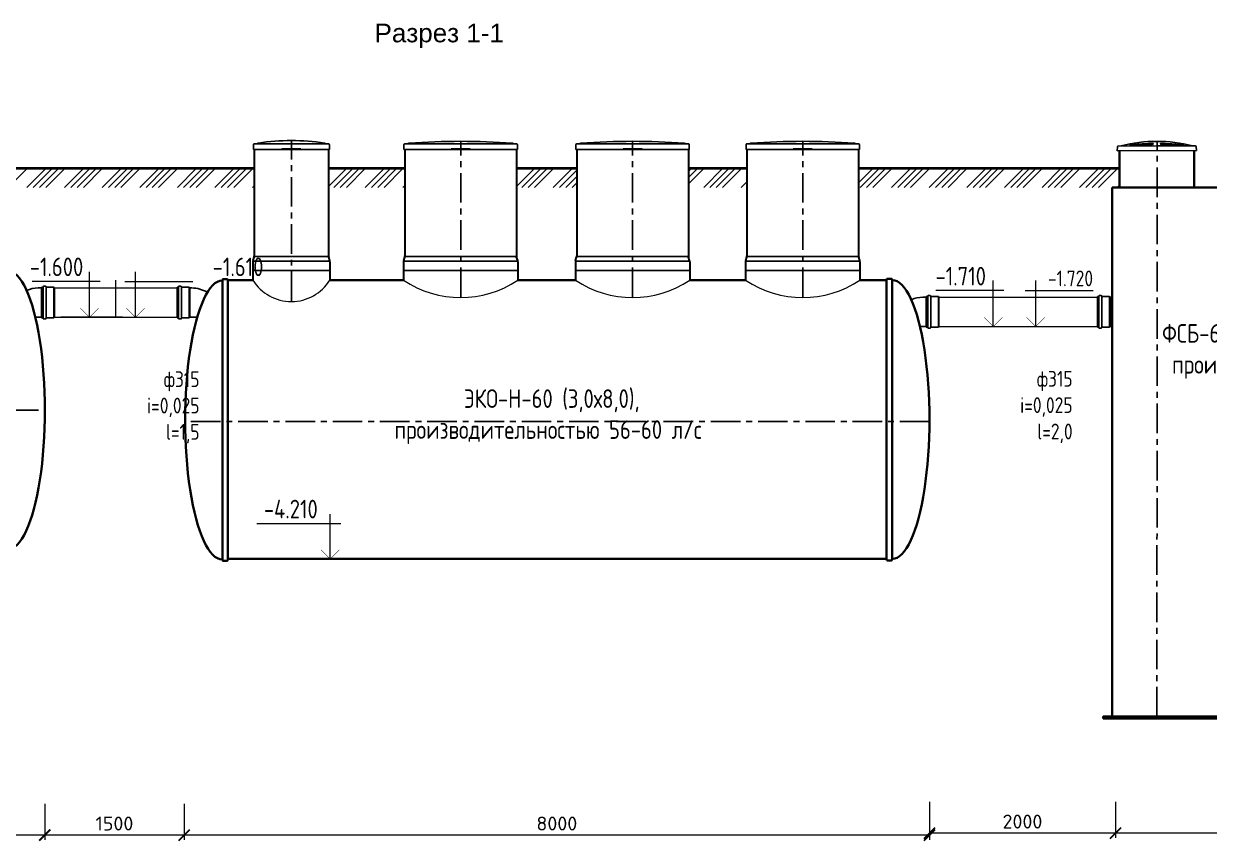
# Model space of a CAD drawing. Header units: millimetres. Extents: x 24859265 to 26550985, y 32092698 to 33532929.
# Drawn here: x 26256489 to 26269232, y 33054362 to 33063157 of the extents above; entities that cross this region are included whole.
import ezdxf

# ---------------------------------------------------------------- set-up
doc = ezdxf.new("R2010")
doc.units = ezdxf.units.MM
doc.linetypes.add('осевая', pattern=[50.8, 31.75, -6.35, 6.35, -6.35])
doc.layers.add('Mitat', color=1, linetype='Continuous')
doc.layers.add('Системный слой', color=7, linetype='Continuous')
doc.layers.add('эколайн', color=7, linetype='Continuous', lineweight=30)
doc.styles.add('ARTEM Arial', font='simplex.shx')
doc.styles.add('ARTEM GOST', font='GOST_0.TTF')
doc.styles.get("Standard").update_dxf_attribs({"font": 'arial.ttf'})
doc.dimstyles.new('ARTEM', dxfattribs={"dimtxt": 70, "dimasz": 50, "dimexe": 35, "dimexo": 15, "dimgap": 10, "dimtad": 1, "dimdec": 0, "dimtxsty": 'ARTEM Arial', "dimcen": 2.5, "dimclrd": 7, "dimclre": 7, "dimclrt": 7, "dimadec": 0, "dimazin": 0, "dimtfac": 1, "dimtdec": 0, "dimtmove": 0, "dimatfit": 3, "dimfxl": 1, "dimlwd": 15, "dimlwe": 15, "dimarcsym": 0})

# ---------------------------------------------------------------- blocks, each defined once
blk = doc.blocks.new('_ArchTick')
at = {"color": 0, "linetype": 'ByBlock', "const_width": 0.15}
blk.add_lwpolyline([(-0.5, -0.5), (0.5, 0.5)], dxfattribs=at)
blk = doc.blocks.new('*D172')
at = {"color": 7, "lineweight": 15, "transparency": 16777216}
for p, q in [((26248714, 33054763), (26248714, 33054378)), ((26256714, 33054751), (26256714, 33054378)), ((26256714, 33054428), (26248714, 33054428))]:
    blk.add_line(p, q, dxfattribs=at)
at = {"color": 7, "lineweight": 15, "transparency": 16777216, "xscale": 120, "yscale": 120, "zscale": 120, "rotation": 180}
blk.add_blockref('_ArchTick', (26248714, 33054428), dxfattribs=at)
at = {"color": 7, "lineweight": 15, "transparency": 16777216, "xscale": 120, "yscale": 120, "zscale": 120}
blk.add_blockref('_ArchTick', (26256714, 33054428), dxfattribs=at)
at = {"color": 7, "lineweight": 20, "transparency": 16777216, "insert": (26252714, 33054553), "char_height": 150, "attachment_point": 5, "style": 'ARTEM Arial'}
blk.add_mtext('8000', dxfattribs=at)
blk = doc.blocks.new('*D173')
at = {"color": 7, "lineweight": 15, "transparency": 16777216}
for p, q in [((26256714, 33054766), (26256714, 33054378)), ((26258214, 33054766), (26258214, 33054378)), ((26258214, 33054428), (26256714, 33054428))]:
    blk.add_line(p, q, dxfattribs=at)
at = {"color": 7, "lineweight": 15, "transparency": 16777216, "xscale": 120, "yscale": 120, "zscale": 120, "rotation": 180}
blk.add_blockref('_ArchTick', (26256714, 33054428), dxfattribs=at)
at = {"color": 7, "lineweight": 15, "transparency": 16777216, "xscale": 120, "yscale": 120, "zscale": 120}
blk.add_blockref('_ArchTick', (26258214, 33054428), dxfattribs=at)
at = {"color": 7, "lineweight": 20, "transparency": 16777216, "insert": (26257464, 33054553), "char_height": 150, "attachment_point": 5, "style": 'ARTEM Arial'}
blk.add_mtext('1500', dxfattribs=at)
blk = doc.blocks.new('*D174')
at = {"color": 7, "lineweight": 15, "transparency": 16777216}
for p, q in [((26268224, 33054786), (26268224, 33054399)), ((26271224, 33054786), (26271224, 33054399)), ((26271224, 33054449), (26268224, 33054449))]:
    blk.add_line(p, q, dxfattribs=at)
at = {"color": 7, "lineweight": 15, "transparency": 16777216, "xscale": 120, "yscale": 120, "zscale": 120, "rotation": 180}
blk.add_blockref('_ArchTick', (26268224, 33054449), dxfattribs=at)
at = {"color": 7, "lineweight": 15, "transparency": 16777216, "xscale": 120, "yscale": 120, "zscale": 120}
blk.add_blockref('_ArchTick', (26271224, 33054449), dxfattribs=at)
at = {"color": 7, "lineweight": 20, "transparency": 16777216, "insert": (26269724, 33054574), "char_height": 150, "attachment_point": 5, "style": 'ARTEM Arial'}
blk.add_mtext('3200', dxfattribs=at)
blk = doc.blocks.new('*D175')
at = {"color": 7, "lineweight": 15, "transparency": 16777216}
for p, q in [((26266224, 33054786), (26266224, 33054399)), ((26268224, 33054786), (26268224, 33054399)), ((26268224, 33054449), (26266224, 33054449))]:
    blk.add_line(p, q, dxfattribs=at)
at = {"color": 7, "lineweight": 15, "transparency": 16777216, "xscale": 120, "yscale": 120, "zscale": 120, "rotation": 180}
blk.add_blockref('_ArchTick', (26266224, 33054449), dxfattribs=at)
at = {"color": 7, "lineweight": 15, "transparency": 16777216, "xscale": 120, "yscale": 120, "zscale": 120}
blk.add_blockref('_ArchTick', (26268224, 33054449), dxfattribs=at)
at = {"color": 7, "lineweight": 20, "transparency": 16777216, "insert": (26267224, 33054574), "char_height": 150, "attachment_point": 5, "style": 'ARTEM Arial'}
blk.add_mtext('2000', dxfattribs=at)
blk = doc.blocks.new('*D193')
at = {"color": 7, "lineweight": 15, "transparency": 16777216}
for p, q in [((26258214, 33054751), (26258214, 33054378)), ((26266224, 33054771), (26266224, 33054378)), ((26266224, 33054428), (26258214, 33054428))]:
    blk.add_line(p, q, dxfattribs=at)
at = {"color": 7, "lineweight": 15, "transparency": 16777216, "xscale": 120, "yscale": 120, "zscale": 120, "rotation": 180}
blk.add_blockref('_ArchTick', (26258214, 33054428), dxfattribs=at)
at = {"color": 7, "lineweight": 15, "transparency": 16777216, "xscale": 120, "yscale": 120, "zscale": 120}
blk.add_blockref('_ArchTick', (26266224, 33054428), dxfattribs=at)
at = {"color": 7, "lineweight": 20, "transparency": 16777216, "insert": (26262219, 33054553), "char_height": 150, "attachment_point": 5, "style": 'ARTEM Arial'}
blk.add_mtext('8000', dxfattribs=at)

msp = doc.modelspace()

# ---------------------------------------------------------------- linework, layer by layer
at = {"color": 1, "linetype": 'осевая', "lineweight": 25, "ltscale": 10}
for p, q in [((26259366.1522, 33060173.7601), (26259366.1522, 33061900.3533)), ((26261185.4888, 33060216.7393), (26261185.4888, 33061891.4926)), ((26263033.2934, 33060216.7393), (26263033.2934, 33061891.4926)), ((26264862.1092, 33060216.7393), (26264862.1092, 33061891.4926)), ((26268669.769, 33055704.4499), (26268670.9859, 33061891.3608)), ((26248711.5932, 33058999.0932), (26256711.5932, 33058999.0932)), ((26266223.7241, 33058879.0948), (26258223.7241, 33058879.0948))]:
    msp.add_line(p, q, dxfattribs=at)
at = {"lineweight": 30}
for p, q in [((26258966.1522, 33061804.4496), (26258966.1522, 33060664.1998)), ((26259766.1522, 33061804.4496), (26259766.1522, 33060664.1998)), ((26260585.4888, 33061804.4496), (26260585.4888, 33060664.1998)), ((26261785.4888, 33061804.4496), (26261785.4888, 33060655.339)), ((26262433.2934, 33061804.4496), (26262433.2934, 33060664.1998)), ((26263633.2934, 33061804.4496), (26263633.2934, 33060664.1998)), ((26264262.1092, 33061804.4496), (26264262.1092, 33060664.1998)), ((26265462.1092, 33061804.4496), (26265462.1092, 33060664.1998)), ((26258952.1522, 33060595.6032), (26258952.1522, 33060399.0932)), ((26258953.4803, 33060608.1104), (26258964.8241, 33060645.2727)), ((26259778.8241, 33060608.1104), (26259767.4803, 33060645.2727)), ((26259780.1522, 33060595.6032), (26259780.1522, 33060399.0932)), ((26260571.4888, 33060595.6032), (26260571.4888, 33060399.0932)), ((26260572.8169, 33060608.1104), (26260584.1608, 33060645.2727)), ((26261798.1608, 33060608.1104), (26261786.8169, 33060645.2727)), ((26261799.4888, 33060595.6032), (26261799.4888, 33060399.0932)), ((26262419.2934, 33060595.6032), (26262419.2934, 33060399.0932)), ((26262420.6215, 33060608.1104), (26262431.9654, 33060645.2727)), ((26263645.9654, 33060608.1104), (26263634.6215, 33060645.2727)), ((26263647.2934, 33060595.6032), (26263647.2934, 33060399.0932)), ((26264248.1092, 33060595.6032), (26264248.1092, 33060399.0932)), ((26264249.4373, 33060608.1104), (26264260.7812, 33060645.2727)), ((26265474.7812, 33060608.1104), (26265463.4373, 33060645.2727)), ((26265476.1092, 33060595.6032), (26265476.1092, 33060399.0932))]:
    msp.add_line(p, q, dxfattribs=at)
at = {"lineweight": 35}
for p, q in [((26268267.1087, 33061395.0649), (26268267.1086, 33061790.9083)), ((26269068.026, 33061395.598), (26269068.026, 33061790.9083)), ((26271188.5161, 33061395.613), (26268187.8089, 33061395.05)), ((26268187.8089, 33061395.05), (26268188.9764, 33055704.4496)), ((26268887.8382, 33055704.4645), (26270387.8382, 33055704.4645))]:
    msp.add_line(p, q, dxfattribs=at)
at = {"lineweight": 40}
for p, q in [((26258966.1522, 33061599.0932), (26255952.2376, 33061599.0932)), ((26259766.1522, 33061601.3137), (26260585.4888, 33061601.3137)), ((26261785.4894, 33061601.7021), (26262433.294, 33061601.7021)), ((26263633.2939, 33061602.0574), (26264262.1091, 33061602.1784)), ((26265462.1096, 33061602.4091), (26268267.1067, 33061602.9486))]:
    msp.add_line(p, q, dxfattribs=at)
at = {"lineweight": 20}
for p, q in [((26256321.5274, 33061395.613), (26256525.0076, 33061599.0932)), ((26256523.5829, 33061395.613), (26256727.0631, 33061599.0932)), ((26256590.9348, 33061395.613), (26256794.4151, 33061599.0932)), ((26256658.2868, 33061395.613), (26256861.767, 33061599.0932)), ((26256725.6389, 33061395.613), (26256929.1191, 33061599.0932)), ((26256927.6944, 33061395.613), (26257131.1746, 33061599.0932)), ((26256995.0464, 33061395.613), (26257198.5266, 33061599.0932)), ((26257062.3983, 33061395.613), (26257265.8785, 33061599.0932)), ((26257129.7504, 33061395.613), (26257333.2306, 33061599.0932)), ((26257331.8059, 33061395.613), (26257535.2862, 33061599.0932)), ((26257399.1579, 33061395.613), (26257602.6381, 33061599.0932)), ((26257466.5098, 33061395.613), (26257669.9901, 33061599.0932)), ((26257533.8619, 33061395.613), (26257737.3422, 33061599.0932)), ((26257735.9175, 33061395.613), (26257939.3977, 33061599.0932)), ((26257803.2694, 33061395.613), (26258006.7496, 33061599.0932)), ((26257870.6214, 33061395.613), (26258074.1016, 33061599.0932)), ((26257937.9735, 33061395.613), (26258141.4537, 33061599.0932)), ((26258140.029, 33061395.613), (26258343.5092, 33061599.0932)), ((26258207.3809, 33061395.613), (26258410.8612, 33061599.0932)), ((26258274.7329, 33061395.613), (26258478.2131, 33061599.0932)), ((26258342.085, 33061395.613), (26258545.5652, 33061599.0932)), ((26258544.1405, 33061395.613), (26258747.6207, 33061599.0932)), ((26258611.4925, 33061395.613), (26258814.9727, 33061599.0932)), ((26258678.8444, 33061395.613), (26258882.3246, 33061599.0932)), ((26258746.1965, 33061395.613), (26258949.6767, 33061599.0932)), ((26259766.1522, 33061405.2901), (26259962.1759, 33061601.3137)), ((26259823.827, 33061395.613), (26260029.5278, 33061601.3137)), ((26259891.179, 33061395.613), (26260096.8798, 33061601.3137)), ((26259958.5311, 33061395.613), (26260164.2319, 33061601.3137)), ((26260160.5866, 33061395.613), (26260366.2874, 33061601.3137)), ((26260227.9386, 33061395.613), (26260433.6394, 33061601.3137)), ((26260295.2905, 33061395.613), (26260500.9913, 33061601.3137)), ((26260362.6426, 33061395.613), (26260568.3434, 33061601.3137)), ((26261785.4888, 33061404.0691), (26261983.1219, 33061601.7021)), ((26261844.3847, 33061395.613), (26262050.4738, 33061601.7021)), ((26261911.7366, 33061395.613), (26262117.8258, 33061601.7021)), ((26261979.0887, 33061395.613), (26262185.1779, 33061601.7021)), ((26262181.1442, 33061395.613), (26262387.2334, 33061601.7021)), ((26263633.2935, 33061433.3717), (26263802.0118, 33061602.0899)), ((26263633.2937, 33061500.7239), (26263734.6467, 33061602.0769)), ((26263633.2938, 33061568.076), (26263667.2818, 33061602.064)), ((26263797.5903, 33061395.613), (26264004.1061, 33061602.1287)), ((26263864.9423, 33061395.613), (26264071.4711, 33061602.1417)), ((26263932.2942, 33061395.613), (26264138.836, 33061602.1547)), ((26263999.6463, 33061395.613), (26264206.201, 33061602.1676)), ((26265462.1092, 33061443.6857), (26265620.8326, 33061602.4091)), ((26265480.8403, 33061395.0649), (26265688.1846, 33061602.4091)), ((26265548.1923, 33061395.0649), (26265755.5365, 33061602.4091)), ((26265615.5444, 33061395.0649), (26265822.8886, 33061602.4091)), ((26265817.5999, 33061395.0649), (26266024.9442, 33061602.4091)), ((26265884.9519, 33061395.0649), (26266092.2961, 33061602.4091)), ((26265952.3038, 33061395.0649), (26266159.6481, 33061602.4091)), ((26266019.6559, 33061395.0649), (26266227.0002, 33061602.4091)), ((26266221.7114, 33061395.0649), (26266429.0557, 33061602.4091)), ((26266289.0634, 33061395.0649), (26266496.4076, 33061602.4091)), ((26266356.4153, 33061395.0649), (26266563.7596, 33061602.4091)), ((26266423.7674, 33061395.0649), (26266631.1117, 33061602.4091)), ((26266625.823, 33061395.0649), (26266833.1672, 33061602.4091)), ((26266693.1749, 33061395.0649), (26266900.5192, 33061602.4091)), ((26266760.5269, 33061395.0649), (26266967.8711, 33061602.4091)), ((26266827.879, 33061395.0649), (26267035.2232, 33061602.4091)), ((26267029.9345, 33061395.0649), (26267237.2787, 33061602.4091)), ((26267097.2864, 33061395.0649), (26267304.6307, 33061602.4091)), ((26267164.6384, 33061395.0649), (26267371.9826, 33061602.4091)), ((26267231.9905, 33061395.0649), (26267439.3347, 33061602.4091)), ((26267434.046, 33061395.0649), (26267641.3903, 33061602.4091)), ((26267501.398, 33061395.0649), (26267708.7422, 33061602.4091)), ((26267568.7499, 33061395.0649), (26267776.0942, 33061602.4091)), ((26267636.102, 33061395.0649), (26267843.4463, 33061602.4091)), ((26267838.1575, 33061395.0649), (26268045.5018, 33061602.4091)), ((26267905.5095, 33061395.0649), (26268112.8537, 33061602.4091)), ((26267972.8614, 33061395.0649), (26268180.2057, 33061602.4091)), ((26268040.2135, 33061395.0649), (26268247.5578, 33061602.4091)), ((26262248.4962, 33061395.613), (26262433.2934, 33061580.4102)), ((26262315.8481, 33061395.613), (26262433.2934, 33061513.0582)), ((26258948.252, 33061395.613), (26258966.1522, 33061413.5131)), ((26260564.6981, 33061395.613), (26260585.4888, 33061416.4036)), ((26262383.2002, 33061395.613), (26262433.2934, 33061445.7061)), ((26264201.7019, 33061395.613), (26264262.1092, 33061456.0203)), ((26268242.2691, 33061395.0649), (26268267.1087, 33061419.9045)), ((26257477.2564, 33059999.0932), (26257477.2564, 33060399.0932)), ((26256817.9227, 33060314.0932), (26258136.59, 33060314.0932)), ((26266326.7203, 33060214.0932), (26268029.1056, 33060214.0932)), ((26256817.9227, 33059999.0932), (26258136.59, 33059999.0932)), ((26266326.7203, 33059899.0932), (26268029.1056, 33059899.0932)), ((26258683.7241, 33057393.7368), (26258683.7241, 33059243.7368))]:
    msp.add_line(p, q, dxfattribs=at)
at = {"lineweight": 25}
for p, q in [((26258952.485, 33060601.3574), (26259779.8194, 33060601.3574)), ((26258965.8194, 33060652.0256), (26259766.485, 33060652.0256)), ((26260571.8216, 33060601.3574), (26261799.156, 33060601.3574)), ((26260585.156, 33060652.0256), (26261785.8216, 33060652.0256)), ((26262419.6263, 33060601.3574), (26263646.9606, 33060601.3574)), ((26262432.9606, 33060652.0256), (26263633.6263, 33060652.0256)), ((26265475.7764, 33060601.3574), (26264248.442, 33060601.3574)), ((26265462.442, 33060652.0256), (26264261.7764, 33060652.0256)), ((26258952.1522, 33060502.6032), (26259780.1522, 33060502.6032)), ((26260571.4888, 33060502.6032), (26261799.4888, 33060502.6032)), ((26262419.2934, 33060502.6032), (26263647.2934, 33060502.6032)), ((26265476.1092, 33060502.6032), (26264248.1092, 33060502.6032))]:
    msp.add_line(p, q, dxfattribs=at)
at = {"color": 7, "lineweight": 25}
for p, q in [((26256696.4771, 33059989.7932), (26256696.4771, 33060323.3932)), ((26256705.1771, 33060332.0932), (26256720.4771, 33060332.0932)), ((26256729.1771, 33059989.7932), (26256729.1771, 33060323.3932)), ((26258151.59, 33059989.7932), (26258151.59, 33060323.3932)), ((26258160.29, 33060332.0932), (26258175.59, 33060332.0932)), ((26258184.29, 33059989.7932), (26258184.29, 33060323.3932)), ((26256681.4771, 33060314.0932), (26256645.2721, 33060314.0932)), ((26256681.4771, 33060321.7932), (26256681.4771, 33059991.3932)), ((26256681.4771, 33060321.7932), (26256696.4771, 33060321.7932)), ((26256729.1771, 33060321.7932), (26256813.4771, 33060321.7932)), ((26256817.9227, 33060314.0932), (26256813.4771, 33060321.7932)), ((26258136.59, 33060321.7932), (26258136.59, 33059991.3932)), ((26258136.59, 33060321.7932), (26258151.59, 33060321.7932)), ((26258184.29, 33060321.7932), (26258268.59, 33060321.7932)), ((26258273.0356, 33060314.0932), (26258268.59, 33060321.7932)), ((26258273.0356, 33060314.0932), (26258295.5356, 33060314.0932)), ((26266190.2747, 33060214.0932), (26266154.0697, 33060214.0932)), ((26266190.2747, 33060221.7932), (26266190.2747, 33059891.3932)), ((26266190.2747, 33060221.7932), (26266205.2747, 33060221.7932)), ((26266205.2747, 33059889.7932), (26266205.2747, 33060223.3932)), ((26266213.9747, 33060232.0932), (26266229.2747, 33060232.0932)), ((26266237.9747, 33059889.7932), (26266237.9747, 33060223.3932)), ((26266237.9747, 33060221.7932), (26266322.2747, 33060221.7932)), ((26266326.7203, 33060214.0932), (26266322.2747, 33060221.7932)), ((26268029.1056, 33060221.7817), (26268029.1056, 33059891.3817)), ((26268029.1056, 33060221.7817), (26268044.1056, 33060221.7817)), ((26268044.1056, 33059889.7817), (26268044.1056, 33060223.3817)), ((26268052.8056, 33060232.0817), (26268068.1056, 33060232.0817)), ((26268076.8056, 33059889.7817), (26268076.8056, 33060223.3817)), ((26268076.8056, 33060221.7817), (26268161.1056, 33060221.7817)), ((26268165.5512, 33060214.0817), (26268161.1056, 33060221.7817)), ((26268165.5512, 33060214.0817), (26268188.0512, 33060214.0817)), ((26256681.4771, 33059999.0932), (26256613.6652, 33059999.0932)), ((26256681.4771, 33059991.3932), (26256696.4771, 33059991.3932)), ((26256705.1771, 33059981.0932), (26256720.4771, 33059981.0932)), ((26256729.1771, 33059991.3932), (26256813.4771, 33059991.3932)), ((26256817.9227, 33059999.0932), (26256813.4771, 33059991.3932)), ((26258136.59, 33059991.3932), (26258151.59, 33059991.3932)), ((26258160.29, 33059981.0932), (26258175.59, 33059981.0932)), ((26258184.29, 33059991.3932), (26258268.59, 33059991.3932)), ((26258273.0356, 33059999.0932), (26258268.59, 33059991.3932)), ((26258273.0356, 33059999.0932), (26258351.4368, 33059999.0932)), ((26266190.2747, 33059899.0932), (26266122.4629, 33059899.0932)), ((26266190.2747, 33059891.3932), (26266205.2747, 33059891.3932)), ((26266213.9747, 33059881.0932), (26266229.2747, 33059881.0932)), ((26266237.9747, 33059891.3932), (26266322.2747, 33059891.3932)), ((26266326.7203, 33059899.0932), (26266322.2747, 33059891.3932)), ((26268029.1056, 33059891.3817), (26268044.1056, 33059891.3817)), ((26268052.8056, 33059881.0817), (26268068.1056, 33059881.0817)), ((26268076.8056, 33059891.3817), (26268161.1056, 33059891.3817)), ((26268165.5512, 33059899.0817), (26268161.1056, 33059891.3817)), ((26268165.5512, 33059899.0817), (26268187.1715, 33059899.0817))]:
    msp.add_line(p, q, dxfattribs=at)
at = {"lineweight": 35}
for points in [[(26258633.7241, 33060408.7384, 0.4142135624), (26258623.7241, 33060398.7384), (26258623.7241, 33060393.7368)], [(26258683.7241, 33060393.7384), (26258683.7241, 33060398.7384, 0.4142135624), (26258673.7241, 33060408.7384), (26258633.7241, 33060408.7384)], [(26265763.7163, 33060399.0948), (26265763.7163, 33060404.0948, -0.4142135624), (26265773.7163, 33060414.0948), (26265813.7163, 33060414.0948)], [(26265813.7163, 33060414.0948, -0.4142135624), (26265823.7163, 33060404.0948), (26265823.7163, 33060399.0932)], [(26258633.7241, 33057378.7351, -0.4142135624), (26258623.7241, 33057388.7351), (26258623.7241, 33057393.7368)], [(26258683.7241, 33057393.7351), (26258683.7241, 33057388.7351, -0.4142135624), (26258673.7241, 33057378.7351), (26258633.7241, 33057378.7351)], [(26265763.7163, 33057399.0915), (26265763.7163, 33057394.0915, 0.4142135624), (26265773.7163, 33057384.0915), (26265813.7163, 33057384.0915)], [(26265813.7163, 33057384.0915, 0.4142135624), (26265823.7163, 33057394.0915), (26265823.7163, 33057399.0932)]]:
    msp.add_lwpolyline(points, format="xyb", dxfattribs=at)
for points in [[(26258623.7241, 33057393.7368), (26258623.7241, 33060393.7368)], [(26258952.1522, 33060399.0932), (26258683.7178, 33060399.0932)], [(26258683.7241, 33060393.7368), (26258683.7241, 33057393.7368)], [(26260571.4888, 33060399.0932), (26259780.1522, 33060399.0932)], [(26262419.2934, 33060399.0932), (26261799.4888, 33060399.0932)], [(26264248.1092, 33060399.0932), (26263647.2934, 33060399.0932)], [(26265763.7163, 33060399.0932), (26265476.1092, 33060399.0932)], [(26265763.7163, 33060399.0932), (26265763.7163, 33057399.0932)], [(26265823.7163, 33057399.0932), (26265823.7163, 33060399.0932)], [(26258683.7241, 33057399.0932), (26265763.7163, 33057399.0932)]]:
    msp.add_lwpolyline(points, dxfattribs=at)
msp.add_lwpolyline([(26268093.0995, 33055684.4645), (26271284.0682, 33055684.4645), (26271284.0682, 33055704.4518), (26268093.0995, 33055704.4495)], close=True, dxfattribs=at)
at = {"color": 7, "lineweight": 25}
for centre, radius, start, end in [((26258988.1499, 33061877.6493), 14.8378, 270.00090244, 300.58038667), ((26259017.3495, 33061839.8957), 33.0566, 102.60850985, 130.91712828), ((26259366.1522, 33059638.7816), 2261.5718, 80.94277587, 99.05722413), ((26259714.9549, 33061839.8957), 33.0566, 49.08287172, 77.39149015), ((26259744.1545, 33061877.6493), 14.8378, 239.41961333, 269.99909756), ((26260607.4865, 33061877.6493), 14.8378, 270.00090244, 300.58038667), ((26260636.6862, 33061839.8957), 33.0566, 102.60850985, 130.91712828), ((26261185.4888, 33053888.0741), 8003.4184, 86.01630263, 93.98369737), ((26261734.2915, 33061839.8957), 33.0566, 49.08287172, 77.39149015), ((26261763.4912, 33061877.6493), 14.8378, 239.41961333, 269.99909756), ((26262455.2911, 33061877.6493), 14.8378, 270.00090244, 300.58038667), ((26262484.4908, 33061839.8957), 33.0566, 102.60850985, 130.91712828), ((26263033.2934, 33053888.0741), 8003.4184, 86.01630263, 93.98369737), ((26263582.0961, 33061839.8957), 33.0566, 49.08287172, 77.39149015), ((26263611.2958, 33061877.6493), 14.8378, 239.41961333, 269.99909756), ((26264284.1069, 33061877.6493), 14.8378, 270.00090244, 300.58038667), ((26264313.3066, 33061839.8957), 33.0566, 102.60850985, 130.91712828), ((26264862.1092, 33053888.0741), 8003.4184, 86.01630263, 93.98369737), ((26265410.9119, 33061839.8957), 33.0566, 49.08287172, 77.39149015), ((26265440.1115, 33061877.6493), 14.8378, 239.41961333, 269.99909756), ((26256705.1771, 33060323.3932), 8.7, 90, 180), ((26256720.4771, 33060323.3932), 8.7, 0, 90), ((26258160.29, 33060323.3932), 8.7, 90, 180), ((26258175.59, 33060323.3932), 8.7, 0, 90), ((26256645.2721, 33059999.0932), 315, 90, 113.50776372), ((26258295.5356, 33059999.0932), 315, 58.55217909, 90), ((26266154.0697, 33059899.0932), 315, 90, 113.50776372), ((26266213.9747, 33060223.3932), 8.7, 90, 180), ((26266229.2747, 33060223.3932), 8.7, 0, 90), ((26268052.8056, 33060223.3817), 8.7, 90, 180), ((26268068.1056, 33060223.3817), 8.7, 0, 90), ((26256705.1771, 33059989.7932), 8.7, 180, 270), ((26256720.4771, 33059989.7932), 8.7, 270, 0), ((26258160.29, 33059989.7932), 8.7, 180, 270), ((26258175.59, 33059989.7932), 8.7, 270, 0), ((26266213.9747, 33059889.7932), 8.7, 180, 270), ((26266229.2747, 33059889.7932), 8.7, 270, 0), ((26268052.8056, 33059889.7817), 8.7, 180, 270), ((26268068.1056, 33059889.7817), 8.7, 270, 0)]:
    msp.add_arc(centre, radius, start, end, dxfattribs=at)
at = {"lineweight": 30}
for centre, start, end in [((26259022.1522, 33060594.5397), 168.82142952, 180), ((26258896.1522, 33060658.8434), 348.82142952, 0), ((26259836.1522, 33060658.8434), 180, 191.17857048), ((26259710.1522, 33060594.5397), 0, 11.17857048), ((26260641.4888, 33060594.5397), 168.82142952, 180), ((26260515.4888, 33060658.8434), 348.82142952, 0), ((26261855.4888, 33060658.8434), 180, 191.17857048), ((26261729.4888, 33060594.5397), 0, 11.17857048), ((26262489.2934, 33060594.5397), 168.82142952, 180), ((26262363.2934, 33060658.8434), 348.82142952, 0), ((26263703.2934, 33060658.8434), 180, 191.17857048), ((26263577.2934, 33060594.5397), 0, 11.17857048), ((26264318.1092, 33060594.5397), 168.82142952, 180), ((26264192.1092, 33060658.8434), 348.82142952, 0), ((26265532.1092, 33060658.8434), 180, 191.17857048), ((26265406.1092, 33060594.5397), 0, 11.17857048)]:
    msp.add_arc(centre, 70, start, end, dxfattribs=at)
at = {"lineweight": 20}
for centre, radius, start, end in [((26259366.1522, 33060655.2349), 486.8312, 211.74507398, 328.25492602), ((26261185.4888, 33061309.4347), 1098.0518, 236.00143224, 303.99856776), ((26263033.2934, 33061309.4347), 1098.0518, 236.00143224, 303.99856776), ((26264862.1092, 33061309.4347), 1098.0518, 236.00143224, 303.99856776)]:
    msp.add_arc(centre, radius, start, end, dxfattribs=at)
at = {"lineweight": 35}
for centre, ratio, start_param, end_param in [((26256313.8447, 33058999.0932), 0.2681676507, 3.1415926536, 6.2831853072), ((26258623.7241, 33058893.7368), 0.2669997379, 0, 3.1415926536), ((26265823.7163, 33058899.0932), 0.2672070516, 3.1415926536, 6.2831853072)]:
    msp.add_ellipse(centre, major_axis=(0, 1500), ratio=ratio, start_param=start_param, end_param=end_param, dxfattribs=at)
at = {"layer": 'Mitat', "color": 7, "lineweight": 25}
for p, q in [((26256813.4771, 33060321.7932), (26256813.4771, 33059991.3932)), ((26256817.9227, 33060314.0932), (26256817.9227, 33059999.0932)), ((26258268.59, 33060321.7932), (26258268.59, 33059991.3932)), ((26258273.0356, 33060314.0932), (26258273.0356, 33059999.0932)), ((26266322.2747, 33060221.7932), (26266322.2747, 33059891.3932)), ((26266326.7203, 33060214.0932), (26266326.7203, 33059899.0932)), ((26268161.1056, 33060221.7817), (26268161.1056, 33059891.3817)), ((26268165.5512, 33060214.0817), (26268165.5512, 33059899.0817))]:
    msp.add_line(p, q, dxfattribs=at)
at = {"layer": 'Системный слой', "color": 7, "lineweight": 25}
for p, q in [((26258956.8047, 33061853.9089), (26258956.8047, 33061804.4496)), ((26259766.597, 33061862.8115), (26258965.7073, 33061862.8115)), ((26259775.4997, 33061853.9089), (26259775.4997, 33061804.4496)), ((26260576.1413, 33061853.9089), (26260576.1413, 33061804.4496)), ((26261785.9337, 33061862.8115), (26260585.044, 33061862.8115)), ((26261794.8364, 33061853.9089), (26261794.8364, 33061804.4496)), ((26262423.9459, 33061853.9089), (26262423.9459, 33061804.4496)), ((26263633.7383, 33061862.8115), (26262432.8486, 33061862.8115)), ((26263642.641, 33061853.9089), (26263642.641, 33061804.4496)), ((26264252.7617, 33061853.9089), (26264252.7617, 33061804.4496)), ((26264261.6644, 33061862.8115), (26265462.5541, 33061862.8115)), ((26265471.4567, 33061853.9089), (26265471.4567, 33061804.4496)), ((26259264.5363, 33061804.4496), (26258956.8047, 33061804.4496)), ((26259264.5363, 33061812.3631), (26259264.5363, 33061804.4496)), ((26259268.8108, 33061812.3631), (26259264.5363, 33061812.3631)), ((26259268.8108, 33061804.4496), (26259264.5363, 33061804.4496)), ((26259775.4997, 33061804.4496), (26259267.7681, 33061804.4496)), ((26259268.8108, 33061812.3631), (26259268.8108, 33061804.4496)), ((26259293.5038, 33061812.3631), (26259268.8108, 33061812.3631)), ((26259293.5038, 33061804.4496), (26259268.8108, 33061804.4496)), ((26259356.2603, 33061812.3631), (26259293.5038, 33061812.3631)), ((26259356.2603, 33061804.4496), (26259293.5038, 33061804.4496)), ((26259356.2603, 33061812.3631), (26259356.2603, 33061804.4496)), ((26259376.0441, 33061804.4496), (26259356.2603, 33061804.4496)), ((26259376.0441, 33061812.3631), (26259376.0441, 33061804.4496)), ((26259438.8006, 33061812.3631), (26259376.0441, 33061812.3631)), ((26259438.8006, 33061804.4496), (26259376.0441, 33061804.4496)), ((26259463.4936, 33061812.3631), (26259438.8006, 33061812.3631)), ((26259463.4936, 33061804.4496), (26259438.8006, 33061804.4496)), ((26259467.7681, 33061812.3631), (26259463.4936, 33061812.3631)), ((26259463.4936, 33061812.3631), (26259463.4936, 33061804.4496)), ((26259467.7681, 33061804.4496), (26259463.4936, 33061804.4496)), ((26259467.7681, 33061812.3631), (26259467.7681, 33061804.4496)), ((26261083.8729, 33061804.4496), (26260576.1413, 33061804.4496)), ((26261083.8729, 33061812.3631), (26261083.8729, 33061804.4496)), ((26261088.1474, 33061812.3631), (26261083.8729, 33061812.3631)), ((26261088.1474, 33061804.4496), (26261083.8729, 33061804.4496)), ((26261088.1474, 33061812.3631), (26261088.1474, 33061804.4496)), ((26261112.8404, 33061812.3631), (26261088.1474, 33061812.3631)), ((26261112.8404, 33061804.4496), (26261088.1474, 33061804.4496)), ((26261175.597, 33061812.3631), (26261112.8404, 33061812.3631)), ((26261175.597, 33061804.4496), (26261112.8404, 33061804.4496)), ((26261175.597, 33061812.3631), (26261175.597, 33061804.4496)), ((26261195.3807, 33061804.4496), (26261175.597, 33061804.4496)), ((26261195.3807, 33061812.3631), (26261195.3807, 33061804.4496)), ((26261258.1372, 33061812.3631), (26261195.3807, 33061812.3631)), ((26261258.1372, 33061804.4496), (26261195.3807, 33061804.4496)), ((26261282.8303, 33061812.3631), (26261258.1372, 33061812.3631)), ((26261282.8303, 33061804.4496), (26261258.1372, 33061804.4496)), ((26261287.1048, 33061812.3631), (26261282.8303, 33061812.3631)), ((26261282.8303, 33061812.3631), (26261282.8303, 33061804.4496)), ((26261287.1048, 33061804.4496), (26261282.8303, 33061804.4496)), ((26261287.1048, 33061812.3631), (26261287.1048, 33061804.4496)), ((26261794.8364, 33061804.4496), (26261287.1048, 33061804.4496)), ((26262931.6775, 33061804.4496), (26262423.9459, 33061804.4496)), ((26262931.6775, 33061812.3631), (26262931.6775, 33061804.4496)), ((26262935.952, 33061812.3631), (26262931.6775, 33061812.3631)), ((26262935.952, 33061804.4496), (26262931.6775, 33061804.4496)), ((26262935.952, 33061812.3631), (26262935.952, 33061804.4496)), ((26262960.645, 33061812.3631), (26262935.952, 33061812.3631)), ((26262960.645, 33061804.4496), (26262935.952, 33061804.4496)), ((26263023.4016, 33061812.3631), (26262960.645, 33061812.3631)), ((26263023.4016, 33061804.4496), (26262960.645, 33061804.4496)), ((26263023.4016, 33061812.3631), (26263023.4016, 33061804.4496)), ((26263043.1853, 33061804.4496), (26263023.4016, 33061804.4496)), ((26263043.1853, 33061812.3631), (26263043.1853, 33061804.4496)), ((26263105.9418, 33061812.3631), (26263043.1853, 33061812.3631)), ((26263105.9418, 33061804.4496), (26263043.1853, 33061804.4496)), ((26263130.6349, 33061812.3631), (26263105.9418, 33061812.3631)), ((26263130.6349, 33061804.4496), (26263105.9418, 33061804.4496)), ((26263134.9094, 33061812.3631), (26263130.6349, 33061812.3631)), ((26263130.6349, 33061812.3631), (26263130.6349, 33061804.4496)), ((26263134.9094, 33061804.4496), (26263130.6349, 33061804.4496)), ((26263134.9094, 33061812.3631), (26263134.9094, 33061804.4496)), ((26263642.641, 33061804.4496), (26263134.9094, 33061804.4496)), ((26264252.7617, 33061804.4496), (26264760.4933, 33061804.4496)), ((26264760.4933, 33061812.3631), (26264764.7678, 33061812.3631)), ((26264760.4933, 33061812.3631), (26264760.4933, 33061804.4496)), ((26264760.4933, 33061804.4496), (26264764.7678, 33061804.4496)), ((26264764.7678, 33061812.3631), (26264789.4608, 33061812.3631)), ((26264764.7678, 33061812.3631), (26264764.7678, 33061804.4496)), ((26264764.7678, 33061804.4496), (26264789.4608, 33061804.4496)), ((26264789.4608, 33061812.3631), (26264852.2174, 33061812.3631)), ((26264789.4608, 33061804.4496), (26264852.2174, 33061804.4496)), ((26264852.2174, 33061812.3631), (26264852.2174, 33061804.4496)), ((26264852.2174, 33061804.4496), (26264872.0011, 33061804.4496)), ((26264872.0011, 33061812.3631), (26264872.0011, 33061804.4496)), ((26264872.0011, 33061812.3631), (26264934.7576, 33061812.3631)), ((26264872.0011, 33061804.4496), (26264934.7576, 33061804.4496)), ((26264934.7576, 33061812.3631), (26264959.4506, 33061812.3631)), ((26264934.7576, 33061804.4496), (26264959.4506, 33061804.4496)), ((26264959.4506, 33061812.3631), (26264959.4506, 33061804.4496)), ((26264959.4506, 33061812.3631), (26264963.7252, 33061812.3631)), ((26264959.4506, 33061804.4496), (26264963.7252, 33061804.4496)), ((26264963.7252, 33061812.3631), (26264963.7252, 33061804.4496)), ((26264963.7252, 33061804.4496), (26265471.4567, 33061804.4496)), ((26268240.6515, 33061790.8772), (26268244.2273, 33061831.7487)), ((26268240.6515, 33061790.8772), (26268668.026, 33061791.3626)), ((26268254.1893, 33061840.8772), (26268668.026, 33061841.3626)), ((26268607.5418, 33061850.6952), (26268380.4665, 33061850.6952)), ((26268668.026, 33061841.3626), (26269081.8626, 33061841.3626)), ((26268668.026, 33061791.3626), (26269095.4004, 33061790.8772)), ((26268955.5864, 33061850.6952), (26268728.5111, 33061850.6952)), ((26269095.4004, 33061791.3626), (26269091.8246, 33061832.2342))]:
    msp.add_line(p, q, dxfattribs=at)
for centre, radius, start, end in [((26258965.7073, 33061853.9089), 8.9027, 90, 180), ((26259766.597, 33061853.9089), 8.9027, 0, 90), ((26260585.044, 33061853.9089), 8.9027, 90, 180), ((26261785.9337, 33061853.9089), 8.9027, 0, 90), ((26262432.8486, 33061853.9089), 8.9027, 90, 180), ((26263633.7383, 33061853.9089), 8.9027, 0, 90), ((26264261.6644, 33061853.9089), 8.9027, 90, 180), ((26265462.5541, 33061853.9089), 8.9027, 0, 90), ((26268668.5668, 33060403.6154), 1487.7474, 75.10356517, 104.89643483), ((26268607.4603, 33061873.3535), 22.6584, 270.20593513, 345.2088432), ((26268728.5925, 33061873.3535), 22.6584, 194.7911568, 269.79406487), ((26268254.1893, 33061830.8772), 10, 90, 174.9999999), ((26269081.8626, 33061831.3626), 10, 5.0000001, 90)]:
    msp.add_arc(centre, radius, start, end, dxfattribs=at)
for start_param, end_param in [(-1.5443622625, -1.5187311118), (-1.6228615418, -1.5972303911)]:
    msp.add_ellipse((26268668.0264, 33059745.5447), major_axis=(-2259.0001, 0), ratio=0.9396926208, start_param=start_param, end_param=end_param, dxfattribs=at)
for points, knots in [([(26268550.4642, 33061865.4339), (26268541.6404, 33061865.0018), (26268526.2317, 33061864.1617), (26268508.6405, 33061863.0306), (26268493.42, 33061861.9669), (26268480.6386, 33061861.0028), (26268468.0628, 33061859.968), (26268459.9984, 33061859.2721), (26268454.1889, 33061858.7558), (26268448.513, 33061858.2369), (26268443.0158, 33061857.7207), (26268437.7008, 33061857.2086), (26268432.6612, 33061856.7112), (26268427.8554, 33061856.226), (26268423.3346, 33061855.7597), (26268419.057, 33061855.3095), (26268415.0734, 33061854.8823), (26268411.2913, 33061854.4695), (26268407.7367, 33061854.0749), (26268404.3894, 33061853.6971), (26268401.3453, 33061853.3481), (26268398.5547, 33061853.0235), (26268396.0668, 33061852.7301), (26268393.8335, 33061852.4631), (26268391.9037, 33061852.2295), (26268390.1816, 33061852.0185), (26268388.6703, 33061851.8312), (26268387.3297, 33061851.6629), (26268386.2138, 33061851.5212), (26268385.2724, 33061851.4002), (26268384.5116, 33061851.3013), (26268383.8839, 33061851.2187), (26268383.3943, 33061851.1536), (26268382.9868, 33061851.0988), (26268382.6435, 33061851.0521), (26268382.3395, 33061851.0103), (26268382.0836, 33061850.9747), (26268381.864, 33061850.9438), (26268381.6808, 33061850.9177), (26268381.4739, 33061850.8878), (26268381.2908, 33061850.8609), (26268381.1264, 33061850.8361), (26268381.0033, 33061850.8172), (26268380.904, 33061850.8016), (26268380.8229, 33061850.7885), (26268380.758, 33061850.7778), (26268380.6908, 33061850.7664), (26268380.6248, 33061850.7548), (26268380.5683, 33061850.7443), (26268380.5157, 33061850.734), (26268380.4644, 33061850.723), (26268380.4218, 33061850.7117), (26268380.4024, 33061850.7023), (26268380.4152, 33061850.6965), (26268380.4458, 33061850.6952), (26268380.4665, 33061850.6952)], [0, 0, 0, 0, 8.4905695969, 14.8157009333, 16.9144847187, 23.1340576947, 27.1222010157, 29.0419956937, 30.9199254009, 32.7356627457, 34.5313415046, 36.2414342646, 37.8861135141, 39.4200463625, 40.9084750932, 42.2814056944, 43.5837529801, 44.7904978886, 45.9713003543, 47.0558703602, 48.0699333312, 48.9668500539, 49.818162945, 50.5500268055, 51.2088700376, 51.7687749444, 52.3022872438, 52.7569701418, 53.1585160637, 53.4774578404, 53.7669293022, 53.9915934839, 54.1796537148, 54.3263311653, 54.4665015193, 54.5878126027, 54.6971361994, 54.788021687, 54.8725920496, 54.9429839175, 55.0758673169, 55.1419207541, 55.2035091704, 55.2819042792, 55.3200793335, 55.3595913676, 55.413309431, 55.4661591766, 55.5177290408, 55.5661299207, 55.630229632, 55.7149079337, 55.8083013313, 55.9048158905, 56, 56, 56, 56]), ([(26268608.3188, 33061867.5688), (26268609.4478, 33061867.5969), (26268610.9606, 33061867.6317), (26268613.018, 33061867.6737), (26268614.1328, 33061867.6945), (26268615.4141, 33061867.7167), (26268616.3113, 33061867.7309), (26268617.3587, 33061867.7458), (26268618.2045, 33061867.7569), (26268619.1812, 33061867.768), (26268620.2646, 33061867.7785), (26268621.2845, 33061867.7859), (26268622.2336, 33061867.7904), (26268622.9846, 33061867.7924), (26268623.6736, 33061867.7926), (26268624.4011, 33061867.7911), (26268625.086, 33061867.7874), (26268625.6745, 33061867.782), (26268626.2124, 33061867.7753), (26268626.7558, 33061867.7663), (26268627.3723, 33061867.7521), (26268627.8714, 33061867.736), (26268628.2522, 33061867.7193), (26268628.5154, 33061867.705), (26268628.7649, 33061867.6883), (26268629.0157, 33061867.6661), (26268629.2983, 33061867.6275), (26268629.3768, 33061867.5932), (26268629.368, 33061867.5688)], [0, 0, 0, 0, 2.9513272764, 3.9424803671, 5.4361728267, 5.9343134456, 7.4227758384, 7.9145534929, 8.8910107768, 9.8520121249, 10.7968724946, 12.188090515, 13.0935219556, 13.97038052, 14.8125321522, 15.6188044169, 16.773919248, 17.6324604231, 18.2350171382, 19.3170583238, 20.4081033063, 21.7581768581, 22.619837977, 23.354994625, 24.0826329613, 25.1483017802, 26.4600108246, 29, 29, 29, 29]), ([(26268706.6849, 33061867.5688), (26268706.6815, 33061867.5783), (26268706.6928, 33061867.5966), (26268706.7649, 33061867.6225), (26268706.8923, 33061867.6469), (26268707.0777, 33061867.6698), (26268707.3225, 33061867.6911), (26268707.6265, 33061867.7106), (26268707.9884, 33061867.7281), (26268708.4058, 33061867.7436), (26268708.8753, 33061867.7569), (26268709.3926, 33061867.768), (26268709.953, 33061867.777), (26268710.5537, 33061867.7839), (26268711.1885, 33061867.7888), (26268711.8498, 33061867.7917), (26268712.6308, 33061867.7929), (26268713.5354, 33061867.7916), (26268714.4961, 33061867.7874), (26268715.3084, 33061867.782), (26268716.1214, 33061867.7753), (26268717.1573, 33061867.7651), (26268718.1976, 33061867.7525), (26268719.3599, 33061867.7365), (26268720.4193, 33061867.7204), (26268721.4543, 33061867.7027), (26268722.5184, 33061867.6834), (26268723.6572, 33061867.6614), (26268725.1052, 33061867.6307), (26268726.4487, 33061867.6002), (26268727.3106, 33061867.5794), (26268727.734, 33061867.5688)], [0, 0, 0, 0, 1.1000986003, 2.1738803453, 3.2566369946, 4.3503231637, 5.4483426962, 6.5482079399, 7.6446693758, 8.733300406, 9.8107705123, 10.8711857929, 11.9137903389, 12.9394540654, 13.9514897678, 14.933691886, 15.8846511358, 17.2345428049, 18.5091522736, 19.4565080531, 20.1213982215, 21.3153747021, 22.9233838357, 23.4658060874, 24.959821216, 26.1740684541, 26.5739398193, 28.1252786158, 29.5278356549, 30.7870607735, 32, 32, 32, 32]), ([(26268785.5886, 33061865.4339), (26268794.2937, 33061865.0076), (26268811.6818, 33061864.0609), (26268835.5032, 33061862.5012), (26268856.7276, 33061860.9063), (26268873.1066, 33061859.5424), (26268884.918, 33061858.4816), (26268892.3885, 33061857.7823), (26268897.7353, 33061857.2687), (26268902.8113, 33061856.7691), (26268907.6569, 33061856.2811), (26268912.2204, 33061855.8115), (26268916.5428, 33061855.3576), (26268920.5727, 33061854.9263), (26268924.4018, 33061854.5091), (26268928.0028, 33061854.1099), (26268931.3949, 33061853.7276), (26268934.481, 33061853.3743), (26268937.3111, 33061853.0454), (26268939.8347, 33061852.748), (26268942.1003, 33061852.4774), (26268944.0575, 33061852.2407), (26268945.8035, 33061852.0269), (26268947.3348, 33061851.8371), (26268948.6918, 33061851.6669), (26268949.8196, 33061851.5237), (26268950.7696, 33061851.4016), (26268951.536, 33061851.302), (26268952.1671, 33061851.219), (26268952.6581, 33061851.1536), (26268953.066, 33061851.0988), (26268953.4094, 33061851.0521), (26268953.7134, 33061851.0103), (26268953.9693, 33061850.9747), (26268954.1888, 33061850.9438), (26268954.3721, 33061850.9177), (26268954.579, 33061850.8878), (26268954.762, 33061850.8609), (26268954.9265, 33061850.8361), (26268955.0496, 33061850.8172), (26268955.1488, 33061850.8016), (26268955.23, 33061850.7885), (26268955.2948, 33061850.7778), (26268955.362, 33061850.7664), (26268955.4281, 33061850.7548), (26268955.4846, 33061850.7443), (26268955.5371, 33061850.734), (26268955.5884, 33061850.723), (26268955.6311, 33061850.7117), (26268955.6505, 33061850.7023), (26268955.6377, 33061850.6965), (26268955.6071, 33061850.6952), (26268955.5864, 33061850.6952)], [0, 0, 0, 0, 7.9271864215, 15.8230744979, 21.6780077935, 27.2673409203, 30.7753277075, 32.4829306642, 34.1112005463, 35.6786027257, 37.1427067387, 38.5641991472, 39.8772025127, 41.1237723654, 42.2801087252, 43.4117638789, 44.4516461539, 45.4242419492, 46.2849150456, 47.101989427, 47.8044508873, 48.4367360041, 48.973773198, 49.4852617248, 49.9206085217, 50.3046714766, 50.6090466585, 50.8850362951, 51.0986800602, 51.2771696919, 51.4159891471, 51.5486510337, 51.6634644802, 51.7669325483, 51.8529498171, 51.9329898727, 51.9996106167, 52.1253746701, 52.1878892907, 52.2461781885, 52.3203735468, 52.3565035487, 52.3938989168, 52.4447392837, 52.4947578224, 52.5435650206, 52.5893729811, 52.6500387605, 52.7301807158, 52.8185709009, 52.9099150411, 53, 53, 53, 53])]:
    msp.add_open_spline(points, degree=3, knots=knots, dxfattribs=at)
at = {"layer": 'эколайн', "lineweight": 13, "ltscale": 200}
for p, q in [((26257195.8989, 33060382.899), (26257195.8989, 33060487.5757)), ((26257690.2709, 33060382.899), (26257690.2709, 33060487.5757)), ((26257195.8989, 33060382.899), (26256579.0239, 33060382.899)), ((26257310.2453, 33060382.899), (26257195.8989, 33060382.899)), ((26257195.8989, 33059999.0932), (26257195.8989, 33060382.899)), ((26257575.9245, 33060382.899), (26257690.2709, 33060382.899)), ((26257690.2709, 33059999.0932), (26257690.2709, 33060382.899)), ((26257690.2709, 33060382.899), (26258307.1459, 33060382.899)), ((26266910.7898, 33060288.2554), (26266910.7898, 33060392.9321)), ((26267366.3349, 33060288.2554), (26267366.3349, 33060392.9321)), ((26266910.7898, 33060288.2554), (26266293.9148, 33060288.2554)), ((26267025.1362, 33060288.2554), (26266910.7898, 33060288.2554)), ((26266910.7898, 33059899.0932), (26266910.7898, 33060288.2554)), ((26267251.9885, 33060288.2554), (26267366.3349, 33060288.2554)), ((26267366.3349, 33059899.0932), (26267366.3349, 33060288.2554)), ((26267366.3349, 33060288.2554), (26267983.2099, 33060288.2554)), ((26257550.653, 33059999.0932), (26256887.4614, 33059999.0932)), ((26259782.1457, 33057777.5426), (26258992.9912, 33057777.5426)), ((26259782.1457, 33057777.5426), (26259782.1457, 33057882.2193)), ((26259896.4921, 33057777.5426), (26259782.1457, 33057777.5426)), ((26259782.1457, 33057399.0932), (26259782.1457, 33057777.5426))]:
    msp.add_line(p, q, dxfattribs=at)
at = {"layer": 'эколайн', "linetype": 'Continuous', "lineweight": 35, "ltscale": 200, "const_width": 5}
for points in [[(26257097.6667, 33060097.3254), (26257195.8989, 33059999.0932), (26257294.1311, 33060097.3254)], [(26257592.0387, 33060097.3254), (26257690.2709, 33059999.0932), (26257788.5031, 33060097.3254)], [(26266812.5576, 33059997.3254), (26266910.7898, 33059899.0932), (26267009.022, 33059997.3254)], [(26267268.1027, 33059997.3254), (26267366.3349, 33059899.0932), (26267464.5671, 33059997.3254)], [(26259683.9135, 33057497.3254), (26259782.1457, 33057399.0932), (26259880.3779, 33057497.3254)]]:
    msp.add_lwpolyline(points, dxfattribs=at)

# ---------------------------------------------------------------- texts
at = {"color": 7, "lineweight": 25, "insert": (26261650.0163, 33063156.8999), "char_height": 200, "attachment_point": 3}
msp.add_mtext('{\\fArial|b0|i0|c204|p34;Разрез \\fArial|b0|i0|c0|p34;1\\fArial|b0|i0|c204|p34;-\\fArial|b0|i0|c0|p34;1}', dxfattribs=at)
at = {"lineweight": 20, "style": 'ARTEM GOST'}
for s, insert, char_height, width, attachment_point in [('\\pi732.88;-1.600', (26255820.7286, 33060641.3761), 200, 2065.897914, 1), ('-1.610', (26259065.4412, 33060641.3761), 200, 2065.897914, 3), ('\\pi754.31;-1.710', (26265535.6195, 33060541.3761), 200, 2065.897914, 1), ('-1.720', (26267983.2099, 33060502.0241), 170, 616.875, 3), ('\\pi264.78;ФСБ-60 (3,2х7,12), \\P\\pi372.06;произв.  60 л/с', (26268460.1863, 33059925.9783), 200, 2330.966134, 1), ('ф315\\Pi=0,025\\Pl=1,5', (26258378.8696, 33059417.7265), 170, 1585.180995, 3), ('ф315\\Pi=0,025\\Pl=2,0', (26267763.4349, 33059421.8557), 170, 1188.886255, 3), ('\\pi796.65;ЭКО-Н-60 (3,0х8,0), \\P\\pi49.688;производительностью 56-60 л/с', (26260424.0982, 33059224.1023), 200, 3508.95414, 1), ('\\pi732.88;-4.210', (26258337.0322, 33058036.0197), 200, 2065.897914, 1)]:
    msp.add_mtext(s, dxfattribs=dict(at, insert=insert, char_height=char_height, width=width, attachment_point=attachment_point))

# ---------------------------------------------------------------- dimensions: what is measured, and where the dimension line sits
at = {"lineweight": 20}
for base, p1, p2, picture, middle in [((26248713.8447, 33054428.3365), (26256713.8447, 33054765.6563), (26248713.8447, 33054778.448), '*D172', (26252713.8447, 33054553.3365)), ((26256713.8447, 33054428.3365), (26258213.8447, 33054780.6563), (26256713.8447, 33054780.6563), '*D173', (26257463.8447, 33054553.3365)), ((26266223.7163, 33054448.6929), (26268223.6932, 33054801.0127), (26266223.7163, 33054801.0127), '*D175', (26267223.7047, 33054573.6929))]:
    dim = msp.add_linear_dim(base=base, p1=p1, p2=p2, angle=180, dimstyle='ARTEM', override={"dimtxt": 150, "dimasz": 120, "dimexe": 50, "dimgap": 50, "dimblk1": 'ArchTick', "dimblk2": 'ArchTick', "dimsah": 1}, dxfattribs=at)
    dim.commit()
    dim.dimension.update_dxf_attribs({"geometry": picture, "text_midpoint": middle})
for base, p1, p2, text, picture, middle in [((26258213.8447, 33054428.3365), (26266223.7163, 33054786.0127), (26258213.8447, 33054765.6563), '8000', '*D193', (26262218.7805, 33054553.3365)), ((26268223.6932, 33054448.6929), (26271223.6932, 33054801.0127), (26268223.6932, 33054801.0127), '3200', '*D174', (26269723.6932, 33054573.6929))]:
    dim = msp.add_linear_dim(base=base, p1=p1, p2=p2, angle=180, text=text, dimstyle='ARTEM', override={"dimtxt": 150, "dimasz": 120, "dimexe": 50, "dimgap": 50, "dimblk1": 'ArchTick', "dimblk2": 'ArchTick', "dimsah": 1}, dxfattribs=at)
    dim.commit()
    dim.dimension.update_dxf_attribs({"geometry": picture, "text_midpoint": middle})

doc.saveas('drawing.dxf')
